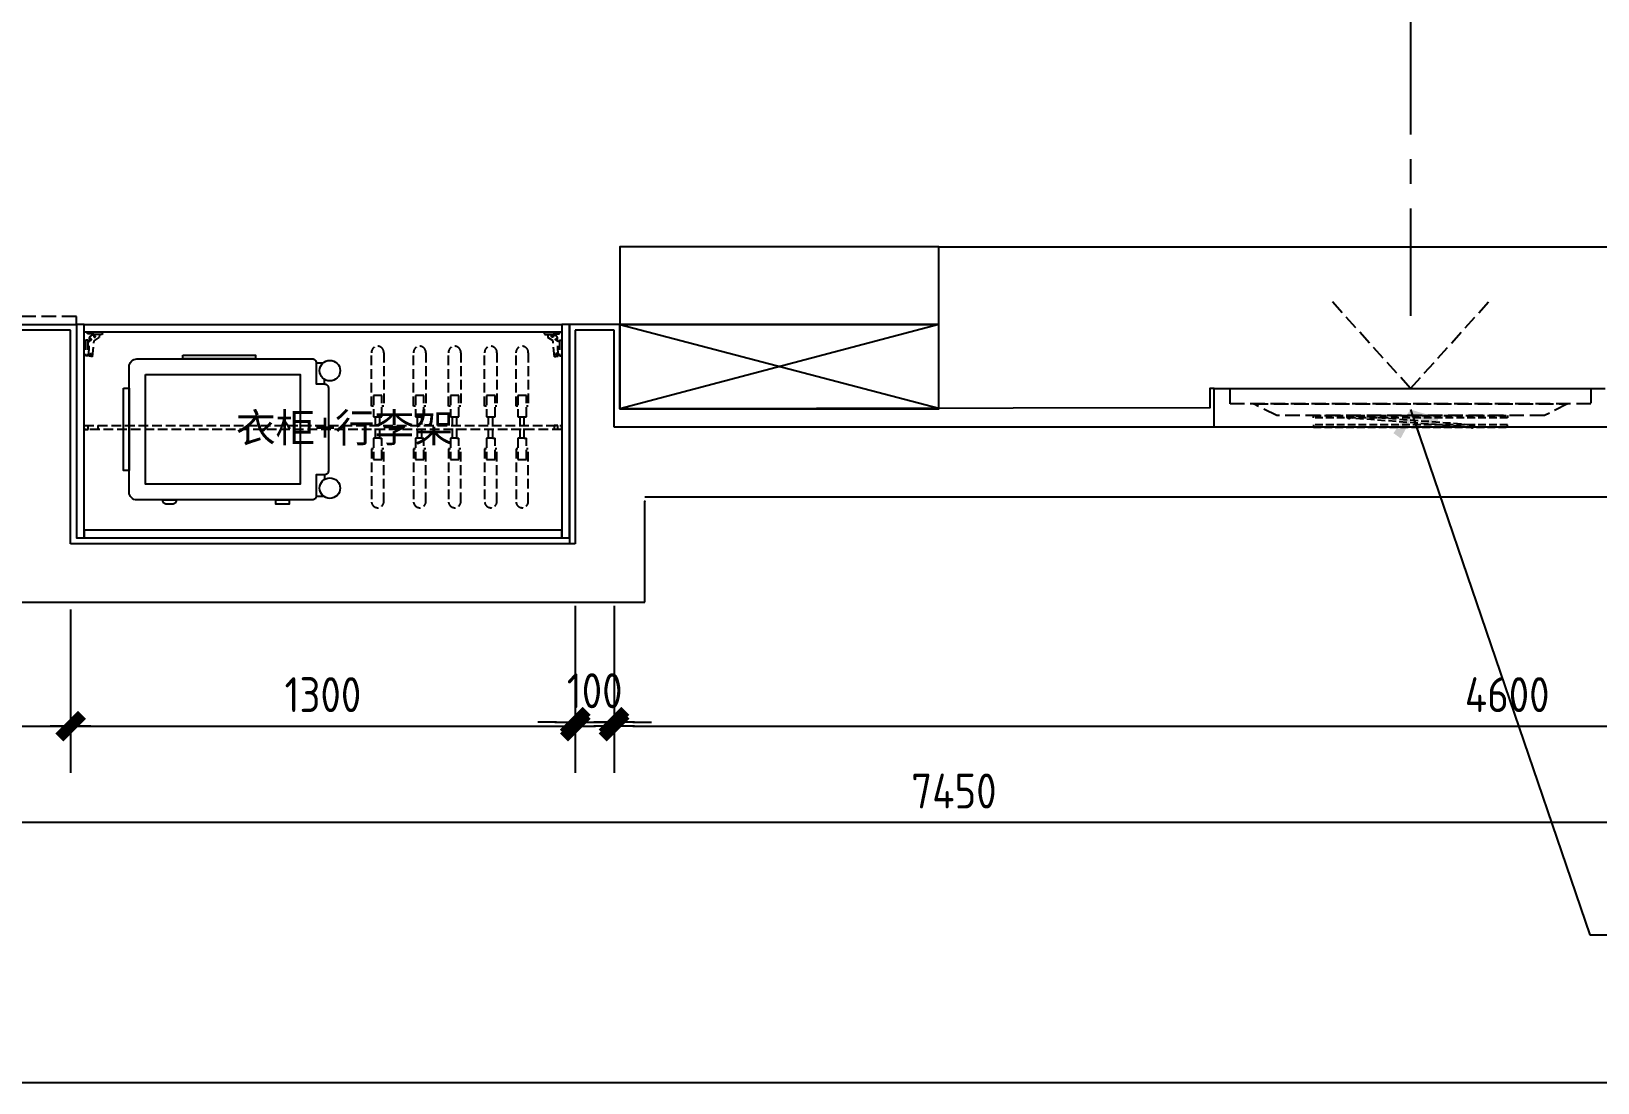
# Model space of a CAD drawing. Extents: x 220391 to 385981, y 332279 to 483868.
# Drawn here: x 236008 to 240042, y 452833 to 455540 of the extents above; entities that cross this region are included whole.
import ezdxf

# ---------------------------------------------------------------- set-up
doc = ezdxf.new("R2010")
doc.units = 0
doc.header["$MEASUREMENT"] = 0
for name, pattern in [('CENTER', [50.8, 31.75, -6.35, 6.35, -6.35]), ('DASH', [0.35, 0.25, -0.1]), ('DOM-虚线', [0.35, 0.25, -0.1])]:
    doc.linetypes.add(name, pattern=pattern)
for name, color, linetype in [('A-墙体', 4, 'Continuous'), ('EL-造型看线-特细(0.07)-DOM', 8, 'Continuous'), ('F-固定家具(0.25)-DOM', 2, 'Continuous'), ('F-活动家私(0.25)-DOM', 51, 'Continuous')]:
    doc.layers.add(name, color=color, linetype=linetype)
doc.styles.add('DOM-romans.shx', font='dim.shx')
doc.dimstyles.new('DOM_DIM_1 80', dxfattribs={"dimscale": 60, "dimtxt": 1.5, "dimasz": 0.8, "dimexe": 2, "dimexo": 1.5, "dimgap": 0.6, "dimtad": 1, "dimdec": 0, "dimrnd": 5, "dimzin": 12, "dimdsep": 46, "dimtxsty": 'DOM-romans.shx', "dimblk": 'DOM_Dimension_Tick', "dimcen": 0.125, "dimclrd": 44, "dimclre": 44, "dimclrt": 50, "dimadec": 0, "dimazin": 0, "dimtfac": 1, "dimtdec": 0, "dimtix": 1, "dimtmove": 2, "dimatfit": 3, "dimldrblk": 'DOM_Leader_Arrow', "dimfxl": 0, "dimtvp": 1, "dimtolj": 1, "dimtzin": 0, "dimarcsym": 0})

# ---------------------------------------------------------------- blocks, each defined once
blk = doc.blocks.new('ehrhhh')
at = {"color": 0}
blk.add_line((292356.6, 467829.6), (315961.1, 467829.6), dxfattribs=at)
blk = doc.blocks.new('dfsgdgfaag')
at = {"layer": 'EL-造型看线-特细(0.07)-DOM', "color": 250, "linetype": 'DOM-虚线', "ltscale": 80}
for p, q in [((-158.7, -6), (158.2, -30)), ((-158.2, 0), (158.7, -24))]:
    blk.add_line(p, q, dxfattribs=at)
for points in [[(-250, -6), (250, -6), (250, 0), (-250, 0)], [(250, -30), (-250, -30), (-250, -24), (250, -24)]]:
    blk.add_lwpolyline(points, close=True, dxfattribs=at)
for centre, radius in [((-158.4, -3), 5), ((-158.4, -3), 3), ((158.4, -27), 5), ((158.4, -27), 3)]:
    blk.add_circle(centre, radius, dxfattribs=at)
blk = doc.blocks.new('A$Cb127100c')
at = {"layer": 'F-固定家具(0.25)-DOM', "color": 8, "linetype": 'DOM-虚线', "ltscale": 150}
for q in [(-204.8, 226.9), (204.8, 226.9)]:
    blk.add_line((0, 0), q, dxfattribs=at)
for points in [[(-464.5, 0), (464.5, 0), (464.5, -40), (-464.5, -40)], [(-404.5, -40), (404.5, -40), (344.5, -70), (-344.5, -70)]]:
    blk.add_lwpolyline(points, close=True, dxfattribs=at)
at = {"layer": 'EL-造型看线-特细(0.07)-DOM', "color": 250, "rotation": 180}
blk.add_blockref('dfsgdgfaag', (0, -100), dxfattribs=at)
blk = doc.blocks.new('A$C662364BF')
at = {"linetype": 'DOM-虚线', "ltscale": 150}
blk.add_lwpolyline([(20, 400), (20, -400), (0, -400), (0, 400)], close=True, dxfattribs=at)
blk = doc.blocks.new('A$C3AC6153A')
at = {"color": 8, "linetype": 'DASH', "ltscale": 100}
for p, q in [((0, 21), (0, 61)), ((6, 61), (0, 61)), ((6, 21), (6, 61)), ((6, 58), (8.8, 58)), ((8.7, 60.2), (10.5, 16.1)), ((18.5, 63.5), (10.4, 62.3)), ((12.8, 55.8), (12.6, 59)), ((14.6, 59.6), (13.1, 59.6)), ((15.3, 55.9), (15.1, 59.2)), ((18.5, 63.5), (22.3, 22.6)), ((6, 21), (0, 21)), ((20.9, 4), (5.5, 4)), ((5.5, 4), (5.5, 0)), ((44.4, 0), (5.5, 0)), ((6, 24), (10.2, 24)), ((24.1, 6.9), (15.8, 8.8)), ((22.3, 22.6), (35.7, 14.1)), ((42.4, 6), (22.9, 6)), ((36, 6), (35.7, 14.1)), ((44.4, 4), (44.4, 0))]:
    blk.add_line(p, q, dxfattribs=at)
for centre, radius in [((13.9, 57.9), 1.25), ((13.6, 19), 2.25), ((13.6, 19), 1.25), ((23.9, 11.1), 2.25), ((23.9, 11.1), 1.25)]:
    blk.add_circle(centre, radius, dxfattribs=at)
for centre, radius, start, end in [((10.7, 60.3), 2, 98.047, 182.4386), ((13.1, 59.1), 0.5, 92.4386, 182.4386), ((14, 55.9), 1.25, 182.4386, 2.4386), ((14.6, 59.1), 0.5, 2.4386, 92.4386), ((18.2, 16.1), 7.7, 179.9034, 251.5732), ((22.9, 4), 2, 90, 180), ((22.6, 1), 6.1, 55.5028, 75.6567), ((42.4, 4), 2, 0, 90)]:
    blk.add_arc(centre, radius, start, end, dxfattribs=at)
blk = doc.blocks.new('DOM_Dimension_Tick')
at = {"color": 0, "linetype": 'ByBlock'}
for p, q in [((-1.091, 0), (0, 0)), ((0, 0), (1.091, 0))]:
    blk.add_line(p, q, dxfattribs=at)
at = {"color": 0, "linetype": 'Continuous', "const_width": 0.608}
blk.add_lwpolyline([(-0.61, -0.61), (0.61, 0.61)], dxfattribs=at)
blk = doc.blocks.new('*D744')
at = {"color": 44, "lineweight": -2, "transparency": 16777216}
for p, q in [((234659.9, 454051.2), (234659.9, 453631.2)), ((236109.5, 454051.2), (236109.5, 453631.2)), ((234707.9, 453751.2), (236061.5, 453751.2))]:
    blk.add_line(p, q, dxfattribs=at)
at = {"layer": 'Defpoints', "color": 0, "transparency": 16777216}
for p in [(234659.9, 454770.7), (236109.5, 454770.7), (236109.5, 453751.2)]:
    blk.add_point(p, dxfattribs=at)
at = {"color": 44, "lineweight": -2, "transparency": 16777216, "xscale": 48, "yscale": 48, "zscale": 48, "rotation": 180}
blk.add_blockref('DOM_Dimension_Tick', (234659.9, 453751.2), dxfattribs=at)
at = {"color": 44, "lineweight": -2, "transparency": 16777216, "xscale": 48, "yscale": 48, "zscale": 48}
blk.add_blockref('DOM_Dimension_Tick', (236109.5, 453751.2), dxfattribs=at)
at = {"color": 50, "transparency": 16777216, "insert": (235384.7, 453832.2), "char_height": 90, "attachment_point": 5, "style": 'DOM-romans.shx'}
blk.add_mtext('\\A1;1450', dxfattribs=at)
blk = doc.blocks.new('DOM_Leader_Arrow')
at = {"color": 0, "linetype": 'ByBlock'}
blk.add_line((0, 0), (-1.5, 0), dxfattribs=at)
for points in [[(-1.288, 1.003), (-0.895, 1.278), (-0.36, 0), (0, 0)], [(-1.288, -1.003), (-0.895, -1.278), (-0.36, 0), (0, 0)]]:
    blk.add_solid(points, dxfattribs=at)
blk = doc.blocks.new('*D745')
at = {"color": 44, "lineweight": -2, "transparency": 16777216}
for p, q in [((236109.5, 454051.2), (236109.5, 453631.2)), ((237409.1, 454051.2), (237409.1, 453631.2)), ((236157.5, 453751.2), (237361.1, 453751.2))]:
    blk.add_line(p, q, dxfattribs=at)
at = {"layer": 'Defpoints', "color": 0, "transparency": 16777216}
for p in [(236109.5, 454770.7), (237409.1, 454610.7), (237409.1, 453751.2)]:
    blk.add_point(p, dxfattribs=at)
at = {"color": 44, "lineweight": -2, "transparency": 16777216, "xscale": 48, "yscale": 48, "zscale": 48, "rotation": 180}
blk.add_blockref('DOM_Dimension_Tick', (236109.5, 453751.2), dxfattribs=at)
at = {"color": 44, "lineweight": -2, "transparency": 16777216, "xscale": 48, "yscale": 48, "zscale": 48}
blk.add_blockref('DOM_Dimension_Tick', (237409.1, 453751.2), dxfattribs=at)
at = {"color": 50, "transparency": 16777216, "insert": (236759.3, 453832.2), "char_height": 90, "attachment_point": 5, "style": 'DOM-romans.shx'}
blk.add_mtext('\\A1;1300', dxfattribs=at)
blk = doc.blocks.new('*D746')
at = {"color": 44, "lineweight": -2, "transparency": 16777216}
for p, q in [((237409.1, 454061.2), (237409.1, 453641.2)), ((237509.1, 454061.2), (237509.1, 453641.2)), ((237361.1, 453761.2), (237313.1, 453761.2)), ((237409.1, 453761.2), (237509.1, 453761.2)), ((237557.1, 453761.2), (237605.1, 453761.2))]:
    blk.add_line(p, q, dxfattribs=at)
at = {"layer": 'Defpoints', "color": 0, "transparency": 16777216}
for p in [(237409.1, 454610.7), (237509.1, 454520.7), (237509.1, 453761.2)]:
    blk.add_point(p, dxfattribs=at)
at = {"color": 44, "lineweight": -2, "transparency": 16777216, "xscale": 48, "yscale": 48, "zscale": 48}
blk.add_blockref('DOM_Dimension_Tick', (237409.1, 453761.2), dxfattribs=at)
at = {"color": 44, "lineweight": -2, "transparency": 16777216, "xscale": 48, "yscale": 48, "zscale": 48, "rotation": 180}
blk.add_blockref('DOM_Dimension_Tick', (237509.1, 453761.2), dxfattribs=at)
at = {"color": 50, "transparency": 16777216, "insert": (237459.1, 453842.2), "char_height": 90, "attachment_point": 5, "style": 'DOM-romans.shx'}
blk.add_mtext('\\A1;100', dxfattribs=at)
blk = doc.blocks.new('*D747')
at = {"color": 44, "lineweight": -2, "transparency": 16777216}
for p, q in [((237509.1, 454051.2), (237509.1, 453631.2)), ((242108.9, 454051.2), (242108.9, 453631.2)), ((237557.1, 453751.2), (242060.9, 453751.2))]:
    blk.add_line(p, q, dxfattribs=at)
at = {"layer": 'Defpoints', "color": 0, "transparency": 16777216}
for p in [(237509.1, 454520.7), (242108.9, 454521.7), (242108.9, 453751.2)]:
    blk.add_point(p, dxfattribs=at)
at = {"color": 44, "lineweight": -2, "transparency": 16777216, "xscale": 48, "yscale": 48, "zscale": 48, "rotation": 180}
blk.add_blockref('DOM_Dimension_Tick', (237509.1, 453751.2), dxfattribs=at)
at = {"color": 44, "lineweight": -2, "transparency": 16777216, "xscale": 48, "yscale": 48, "zscale": 48}
blk.add_blockref('DOM_Dimension_Tick', (242108.9, 453751.2), dxfattribs=at)
at = {"color": 50, "transparency": 16777216, "insert": (239809, 453832.2), "char_height": 90, "attachment_point": 5, "style": 'DOM-romans.shx'}
blk.add_mtext('\\A1;4600', dxfattribs=at)
blk = doc.blocks.new('*D748')
at = {"color": 44, "lineweight": -2, "transparency": 16777216}
for p, q in [((234659.9, 453803), (234659.9, 453383)), ((242108.9, 453803), (242108.9, 453383)), ((242060.9, 453503), (234707.9, 453503))]:
    blk.add_line(p, q, dxfattribs=at)
at = {"layer": 'Defpoints', "color": 0, "transparency": 16777216}
for p in [(234659.9, 454051.2), (242108.9, 454051.2), (234659.9, 453503)]:
    blk.add_point(p, dxfattribs=at)
at = {"color": 44, "lineweight": -2, "transparency": 16777216, "xscale": 48, "yscale": 48, "zscale": 48, "rotation": 180}
blk.add_blockref('DOM_Dimension_Tick', (234659.9, 453503), dxfattribs=at)
at = {"color": 44, "lineweight": -2, "transparency": 16777216, "xscale": 48, "yscale": 48, "zscale": 48}
blk.add_blockref('DOM_Dimension_Tick', (242108.9, 453503), dxfattribs=at)
at = {"color": 50, "transparency": 16777216, "insert": (238384.4, 453584), "char_height": 90, "attachment_point": 5, "style": 'DOM-romans.shx'}
blk.add_mtext('\\A1;7450', dxfattribs=at)
blk = doc.blocks.new('A$Ca7f8b2b1')
at = {"color": 8}
for p, q in [((-31.4, 171.6), (-12.9, 171.6)), ((-10, 117), (-10, 128.9)), ((-10, -117), (-10, -128.9)), ((-31.4, -171.6), (-12.9, -171.6))]:
    blk.add_line(p, q, dxfattribs=at)
for points in [[(0, 107), (0, -107, -0.414214), (-10, -117), (-31.4, -117), (-31.4, -171.6, -0.414214), (-41.4, -181.6), (-493.1, -181.6, -0.414214), (-513.1, -161.6), (-513.1, 161.6, -0.414214), (-493.1, 181.6), (-41.4, 181.6, -0.414214), (-31.4, 171.6), (-31.4, 117), (-10, 117, -0.414214)], [(-426.3, -181.6), (-391.6, -181.6), (-391.6, -182.6, -0.414214), (-401.6, -192.6), (-416.3, -192.6, -0.414214), (-426.3, -182.6)]]:
    blk.add_lwpolyline(points, format="xyb", close=True, dxfattribs=at)
for points in [[(-374.4, 191.4), (-187.8, 191.4), (-187.8, 181.6), (-374.4, 181.6)], [(-471.2, 141), (-72.5, 141), (-72.5, -141.1), (-471.2, -141.1)], [(-527.9, 106.1), (-513.1, 106.1), (-513.1, -106.1), (-527.9, -106.1)], [(-135.5, -181.6), (-100.8, -181.6), (-100.8, -192.6), (-135.5, -192.6)]]:
    blk.add_lwpolyline(points, close=True, dxfattribs=at)
for centre in [(4, 151.3), (4, -151.3)]:
    blk.add_circle(centre, 26.4, dxfattribs=at)

msp = doc.modelspace()

# ---------------------------------------------------------------- linework, layer by layer
at = {"color": 8, "linetype": 'CENTER', "ltscale": 10}
msp.add_line((239560.3, 458640.4), (239560.3, 454807.5), dxfattribs=at)
at = {"color": 1}
for p, q in [((234709.9, 454785.7), (236124.5, 454785.7)), ((236124.5, 454785.7), (236124.5, 454235.7)), ((237524.1, 454785.7), (237394.1, 454785.7)), ((237394.1, 454785.7), (237394.1, 454220.7)), ((236124.5, 454235.7), (237394.1, 454235.7))]:
    msp.add_line(p, q, dxfattribs=at)
at = {"color": 8}
for p, q in [((238345, 454785.7), (237524.1, 454568.2)), ((237524.1, 454785.7), (238345, 454569.8)), ((239054.3, 454620.7), (240061.2, 454620.7))]:
    msp.add_line(p, q, dxfattribs=at)
at = {"color": 3}
msp.add_lwpolyline([(239054.3, 454520.7), (239054.3, 454620.7), (239043, 454620.7), (239043, 454570.7), (237524.1, 454568.2), (237524.1, 454785.7)], dxfattribs=at)
at = {"color": 1}
msp.add_lwpolyline([(238345, 454785.7), (237524.1, 454785.7), (237524.1, 454568.2), (238345, 454568.2)], close=True, dxfattribs=at)
at = {"layer": 'A-墙体'}
for p, q in [((236109.5, 454770.7), (234659.9, 454770.7)), ((236109.5, 454220.7), (236109.5, 454770.7)), ((237509.1, 454770.7), (237409.1, 454770.7)), ((237409.1, 454770.7), (237409.1, 454220.7)), ((237509.1, 454520.7), (237509.1, 454770.7)), ((242109.9, 454520.7), (237509.1, 454520.7)), ((242289.9, 454340.7), (237588.1, 454340.7)), ((237588.1, 454070.7), (237588.1, 454330.7)), ((237409.1, 454220.7), (236109.5, 454220.7)), ((235959.5, 454070.7), (237588.1, 454070.7))]:
    msp.add_line(p, q, dxfattribs=at)
at = {"layer": 'A-墙体', "color": 8}
msp.add_lwpolyline([(237524.1, 454568.2), (238345, 454568.2), (238345, 454985.7), (237524.1, 454985.7)], close=True, dxfattribs=at)
at = {"layer": 'A-墙体'}
msp.add_arc((237589.1, 454329.7), 1, 90, 180, dxfattribs=at)
at = {"layer": 'F-固定家具(0.25)-DOM', "color": 250, "linetype": 'DOM-虚线', "ltscale": 100}
for p, q in [((236884.4, 454575.2, 0.9), (236884.4, 454712.7, 0.9)), ((236884.4, 454575.2), (236884.4, 454712.7)), ((236884.4, 454575.2), (236884.4, 454712.7)), ((236884.4, 454575.2, 0.9), (236884.4, 454712.7, 0.9)), ((236916.1, 454712.7, 0.9), (236916.1, 454575.2, 0.9)), ((236916.1, 454712.7), (236916.1, 454575.2)), ((236916.1, 454712.7), (236916.1, 454575.2)), ((236916.1, 454712.7, 0.9), (236916.1, 454575.2, 0.9)), ((236992.6, 454575.2, 0.9), (236992.6, 454712.7, 0.9)), ((236992.6, 454575.2), (236992.6, 454712.7)), ((236992.6, 454575.2), (236992.6, 454712.7)), ((236992.6, 454575.2, 0.9), (236992.6, 454712.7, 0.9)), ((237024.3, 454712.7, 0.9), (237024.3, 454575.2, 0.9)), ((237024.3, 454712.7), (237024.3, 454575.2)), ((237024.3, 454712.7), (237024.3, 454575.2)), ((237024.3, 454712.7, 0.9), (237024.3, 454575.2, 0.9)), ((237082.7, 454575.2, 0.9), (237082.7, 454712.7, 0.9)), ((237082.7, 454575.2), (237082.7, 454712.7)), ((237082.7, 454575.2), (237082.7, 454712.7)), ((237082.7, 454575.2, 0.9), (237082.7, 454712.7, 0.9)), ((237114.4, 454712.7, 0.9), (237114.4, 454575.2, 0.9)), ((237114.4, 454712.7), (237114.4, 454575.2)), ((237114.4, 454712.7), (237114.4, 454575.2)), ((237114.4, 454712.7, 0.9), (237114.4, 454575.2, 0.9)), ((237175.7, 454575.2, 0.9), (237175.7, 454712.7, 0.9)), ((237175.7, 454575.2), (237175.7, 454712.7)), ((237175.7, 454575.2), (237175.7, 454712.7)), ((237175.7, 454575.2, 0.9), (237175.7, 454712.7, 0.9)), ((237207.3, 454712.7, 0.9), (237207.3, 454575.2, 0.9)), ((237207.3, 454712.7), (237207.3, 454575.2)), ((237207.3, 454712.7), (237207.3, 454575.2)), ((237207.3, 454712.7, 0.9), (237207.3, 454575.2, 0.9)), ((237256.5, 454575.2, 0.9), (237256.5, 454712.7, 0.9)), ((237256.5, 454575.2), (237256.5, 454712.7)), ((237256.5, 454575.2), (237256.5, 454712.7)), ((237256.5, 454575.2, 0.9), (237256.5, 454712.7, 0.9)), ((237288.1, 454712.7, 0.9), (237288.1, 454575.2, 0.9)), ((237288.1, 454712.7), (237288.1, 454575.2)), ((237288.1, 454712.7), (237288.1, 454575.2)), ((237288.1, 454712.7, 0.9), (237288.1, 454575.2, 0.9)), ((236889.2, 454575.2, 0.9), (236884.4, 454575.2, 0.9)), ((236889.2, 454575.2), (236884.4, 454575.2)), ((236889.2, 454575.2), (236884.4, 454575.2)), ((236889.2, 454575.2, 0.9), (236884.4, 454575.2, 0.9)), ((236889.2, 454602.7, 0.9), (236889.2, 454547.7, 0.9)), ((236911.2, 454602.7, 0.9), (236889.2, 454602.7, 0.9)), ((236889.2, 454602.7), (236889.2, 454547.7)), ((236911.2, 454602.7), (236889.2, 454602.7)), ((236889.2, 454602.7), (236889.2, 454547.7)), ((236911.2, 454602.7), (236889.2, 454602.7)), ((236889.2, 454602.7, 0.9), (236889.2, 454547.7, 0.9)), ((236911.2, 454602.7, 0.9), (236889.2, 454602.7, 0.9)), ((236911.2, 454547.7, 0.9), (236911.2, 454602.7, 0.9)), ((236911.2, 454547.7), (236911.2, 454602.7)), ((236911.2, 454547.7), (236911.2, 454602.7)), ((236911.2, 454547.7, 0.9), (236911.2, 454602.7, 0.9)), ((236916.1, 454575.2, 0.9), (236911.2, 454575.2, 0.9)), ((236916.1, 454575.2), (236911.2, 454575.2)), ((236916.1, 454575.2), (236911.2, 454575.2)), ((236916.1, 454575.2, 0.9), (236911.2, 454575.2, 0.9)), ((236997.5, 454575.2, 0.9), (236992.6, 454575.2, 0.9)), ((236997.5, 454575.2), (236992.6, 454575.2)), ((236997.5, 454575.2), (236992.6, 454575.2)), ((236997.5, 454575.2, 0.9), (236992.6, 454575.2, 0.9)), ((236997.5, 454602.7, 0.9), (236997.5, 454547.7, 0.9)), ((237019.5, 454602.7, 0.9), (236997.5, 454602.7, 0.9)), ((236997.5, 454602.7), (236997.5, 454547.7)), ((237019.5, 454602.7), (236997.5, 454602.7)), ((236997.5, 454602.7), (236997.5, 454547.7)), ((237019.5, 454602.7), (236997.5, 454602.7)), ((236997.5, 454602.7, 0.9), (236997.5, 454547.7, 0.9)), ((237019.5, 454602.7, 0.9), (236997.5, 454602.7, 0.9)), ((237019.5, 454547.7, 0.9), (237019.5, 454602.7, 0.9)), ((237019.5, 454547.7), (237019.5, 454602.7)), ((237019.5, 454547.7), (237019.5, 454602.7)), ((237019.5, 454547.7, 0.9), (237019.5, 454602.7, 0.9)), ((237024.3, 454575.2, 0.9), (237019.5, 454575.2, 0.9)), ((237024.3, 454575.2), (237019.5, 454575.2)), ((237024.3, 454575.2), (237019.5, 454575.2)), ((237024.3, 454575.2, 0.9), (237019.5, 454575.2, 0.9)), ((237087.5, 454575.2, 0.9), (237082.7, 454575.2, 0.9)), ((237087.5, 454575.2), (237082.7, 454575.2)), ((237087.5, 454575.2), (237082.7, 454575.2)), ((237087.5, 454575.2, 0.9), (237082.7, 454575.2, 0.9)), ((237087.5, 454602.7, 0.9), (237087.5, 454547.7, 0.9)), ((237109.5, 454602.7, 0.9), (237087.5, 454602.7, 0.9)), ((237087.5, 454602.7), (237087.5, 454547.7)), ((237109.5, 454602.7), (237087.5, 454602.7)), ((237087.5, 454602.7), (237087.5, 454547.7)), ((237109.5, 454602.7), (237087.5, 454602.7)), ((237087.5, 454602.7, 0.9), (237087.5, 454547.7, 0.9)), ((237109.5, 454602.7, 0.9), (237087.5, 454602.7, 0.9)), ((237109.5, 454547.7, 0.9), (237109.5, 454602.7, 0.9)), ((237109.5, 454547.7), (237109.5, 454602.7)), ((237109.5, 454547.7), (237109.5, 454602.7)), ((237109.5, 454547.7, 0.9), (237109.5, 454602.7, 0.9)), ((237114.4, 454575.2, 0.9), (237109.5, 454575.2, 0.9)), ((237114.4, 454575.2), (237109.5, 454575.2)), ((237114.4, 454575.2), (237109.5, 454575.2)), ((237114.4, 454575.2, 0.9), (237109.5, 454575.2, 0.9)), ((237180.5, 454575.2, 0.9), (237175.7, 454575.2, 0.9)), ((237180.5, 454575.2), (237175.7, 454575.2)), ((237180.5, 454575.2), (237175.7, 454575.2)), ((237180.5, 454575.2, 0.9), (237175.7, 454575.2, 0.9)), ((237180.5, 454602.7, 0.9), (237180.5, 454547.7, 0.9)), ((237202.5, 454602.7, 0.9), (237180.5, 454602.7, 0.9)), ((237180.5, 454602.7), (237180.5, 454547.7)), ((237202.5, 454602.7), (237180.5, 454602.7)), ((237180.5, 454602.7), (237180.5, 454547.7)), ((237202.5, 454602.7), (237180.5, 454602.7)), ((237180.5, 454602.7, 0.9), (237180.5, 454547.7, 0.9)), ((237202.5, 454602.7, 0.9), (237180.5, 454602.7, 0.9)), ((237202.5, 454547.7, 0.9), (237202.5, 454602.7, 0.9)), ((237202.5, 454547.7), (237202.5, 454602.7)), ((237202.5, 454547.7), (237202.5, 454602.7)), ((237202.5, 454547.7, 0.9), (237202.5, 454602.7, 0.9)), ((237207.3, 454575.2, 0.9), (237202.5, 454575.2, 0.9)), ((237207.3, 454575.2), (237202.5, 454575.2)), ((237207.3, 454575.2), (237202.5, 454575.2)), ((237207.3, 454575.2, 0.9), (237202.5, 454575.2, 0.9)), ((237261.3, 454575.2, 0.9), (237256.5, 454575.2, 0.9)), ((237261.3, 454575.2), (237256.5, 454575.2)), ((237261.3, 454575.2), (237256.5, 454575.2)), ((237261.3, 454575.2, 0.9), (237256.5, 454575.2, 0.9)), ((237261.3, 454602.7, 0.9), (237261.3, 454547.7, 0.9)), ((237283.3, 454602.7, 0.9), (237261.3, 454602.7, 0.9)), ((237261.3, 454602.7), (237261.3, 454547.7)), ((237283.3, 454602.7), (237261.3, 454602.7)), ((237261.3, 454602.7), (237261.3, 454547.7)), ((237283.3, 454602.7), (237261.3, 454602.7)), ((237261.3, 454602.7, 0.9), (237261.3, 454547.7, 0.9)), ((237283.3, 454602.7, 0.9), (237261.3, 454602.7, 0.9)), ((237283.3, 454547.7, 0.9), (237283.3, 454602.7, 0.9)), ((237283.3, 454547.7), (237283.3, 454602.7)), ((237283.3, 454547.7), (237283.3, 454602.7)), ((237283.3, 454547.7, 0.9), (237283.3, 454602.7, 0.9)), ((237288.1, 454575.2, 0.9), (237283.3, 454575.2, 0.9)), ((237288.1, 454575.2), (237283.3, 454575.2)), ((237288.1, 454575.2), (237283.3, 454575.2)), ((237288.1, 454575.2, 0.9), (237283.3, 454575.2, 0.9)), ((236889.2, 454547.7, 0.9), (236894.7, 454547.7, 0.9)), ((236889.2, 454547.7), (236894.7, 454547.7)), ((236889.2, 454547.7), (236894.7, 454547.7)), ((236889.2, 454547.7, 0.9), (236894.7, 454547.7, 0.9)), ((236894.7, 454547.7, 0.9), (236905.7, 454547.7, 0.9)), ((236894.7, 454547.7), (236905.7, 454547.7)), ((236894.7, 454492.7), (236894.7, 454547.7)), ((236894.7, 454492.7, 0.9), (236894.7, 454547.7, 0.9)), ((236894.7, 454547.7), (236905.7, 454547.7)), ((236894.7, 454492.7), (236894.7, 454547.7)), ((236894.7, 454547.7, 0.9), (236905.7, 454547.7, 0.9)), ((236894.7, 454492.7, 0.9), (236894.7, 454547.7, 0.9)), ((236905.7, 454547.7, 0.9), (236911.2, 454547.7, 0.9)), ((236905.7, 454547.7), (236911.2, 454547.7)), ((236905.7, 454492.7), (236905.7, 454547.7)), ((236905.7, 454492.7, 0.9), (236905.7, 454547.7, 0.9)), ((236905.7, 454547.7), (236911.2, 454547.7)), ((236905.7, 454492.7), (236905.7, 454547.7)), ((236905.7, 454547.7, 0.9), (236911.2, 454547.7, 0.9)), ((236905.7, 454492.7, 0.9), (236905.7, 454547.7, 0.9)), ((236997.5, 454547.7, 0.9), (237003, 454547.7, 0.9)), ((236997.5, 454547.7), (237003, 454547.7)), ((236997.5, 454547.7), (237003, 454547.7)), ((236997.5, 454547.7, 0.9), (237003, 454547.7, 0.9)), ((237003, 454547.7, 0.9), (237014, 454547.7, 0.9)), ((237003, 454547.7), (237014, 454547.7)), ((237003, 454492.7), (237003, 454547.7)), ((237003, 454492.7, 0.9), (237003, 454547.7, 0.9)), ((237003, 454547.7), (237014, 454547.7)), ((237003, 454492.7), (237003, 454547.7)), ((237003, 454547.7, 0.9), (237014, 454547.7, 0.9)), ((237003, 454492.7, 0.9), (237003, 454547.7, 0.9)), ((237014, 454547.7, 0.9), (237019.5, 454547.7, 0.9)), ((237014, 454547.7), (237019.5, 454547.7)), ((237014, 454492.7), (237014, 454547.7)), ((237014, 454492.7, 0.9), (237014, 454547.7, 0.9)), ((237014, 454547.7), (237019.5, 454547.7)), ((237014, 454492.7), (237014, 454547.7)), ((237014, 454547.7, 0.9), (237019.5, 454547.7, 0.9)), ((237014, 454492.7, 0.9), (237014, 454547.7, 0.9)), ((237087.5, 454547.7, 0.9), (237093, 454547.7, 0.9)), ((237087.5, 454547.7), (237093, 454547.7)), ((237087.5, 454547.7), (237093, 454547.7)), ((237087.5, 454547.7, 0.9), (237093, 454547.7, 0.9)), ((237093, 454547.7, 0.9), (237104, 454547.7, 0.9)), ((237093, 454547.7), (237104, 454547.7)), ((237093, 454492.7), (237093, 454547.7)), ((237093, 454492.7, 0.9), (237093, 454547.7, 0.9)), ((237093, 454547.7), (237104, 454547.7)), ((237093, 454492.7), (237093, 454547.7)), ((237093, 454547.7, 0.9), (237104, 454547.7, 0.9)), ((237093, 454492.7, 0.9), (237093, 454547.7, 0.9)), ((237104, 454547.7, 0.9), (237109.5, 454547.7, 0.9)), ((237104, 454547.7), (237109.5, 454547.7)), ((237104, 454492.7), (237104, 454547.7)), ((237104, 454492.7, 0.9), (237104, 454547.7, 0.9)), ((237104, 454547.7), (237109.5, 454547.7)), ((237104, 454492.7), (237104, 454547.7)), ((237104, 454547.7, 0.9), (237109.5, 454547.7, 0.9)), ((237104, 454492.7, 0.9), (237104, 454547.7, 0.9)), ((237180.5, 454547.7, 0.9), (237186, 454547.7, 0.9)), ((237180.5, 454547.7), (237186, 454547.7)), ((237180.5, 454547.7), (237186, 454547.7)), ((237180.5, 454547.7, 0.9), (237186, 454547.7, 0.9)), ((237186, 454547.7, 0.9), (237197, 454547.7, 0.9)), ((237186, 454547.7), (237197, 454547.7)), ((237186, 454492.7), (237186, 454547.7)), ((237186, 454492.7, 0.9), (237186, 454547.7, 0.9)), ((237186, 454547.7), (237197, 454547.7)), ((237186, 454492.7), (237186, 454547.7)), ((237186, 454547.7, 0.9), (237197, 454547.7, 0.9)), ((237186, 454492.7, 0.9), (237186, 454547.7, 0.9)), ((237197, 454547.7, 0.9), (237202.5, 454547.7, 0.9)), ((237197, 454547.7), (237202.5, 454547.7)), ((237197, 454492.7), (237197, 454547.7)), ((237197, 454492.7, 0.9), (237197, 454547.7, 0.9)), ((237197, 454547.7), (237202.5, 454547.7)), ((237197, 454492.7), (237197, 454547.7)), ((237197, 454547.7, 0.9), (237202.5, 454547.7, 0.9)), ((237197, 454492.7, 0.9), (237197, 454547.7, 0.9)), ((237261.3, 454547.7, 0.9), (237266.8, 454547.7, 0.9)), ((237261.3, 454547.7), (237266.8, 454547.7)), ((237261.3, 454547.7), (237266.8, 454547.7)), ((237261.3, 454547.7, 0.9), (237266.8, 454547.7, 0.9)), ((237266.8, 454547.7, 0.9), (237277.8, 454547.7, 0.9)), ((237266.8, 454547.7), (237277.8, 454547.7)), ((237266.8, 454492.7), (237266.8, 454547.7)), ((237266.8, 454492.7, 0.9), (237266.8, 454547.7, 0.9)), ((237266.8, 454547.7), (237277.8, 454547.7)), ((237266.8, 454492.7), (237266.8, 454547.7)), ((237266.8, 454547.7, 0.9), (237277.8, 454547.7, 0.9)), ((237266.8, 454492.7, 0.9), (237266.8, 454547.7, 0.9)), ((237277.8, 454547.7, 0.9), (237283.3, 454547.7, 0.9)), ((237277.8, 454547.7), (237283.3, 454547.7)), ((237277.8, 454492.7), (237277.8, 454547.7)), ((237277.8, 454492.7, 0.9), (237277.8, 454547.7, 0.9)), ((237277.8, 454547.7), (237283.3, 454547.7)), ((237277.8, 454492.7), (237277.8, 454547.7)), ((237277.8, 454547.7, 0.9), (237283.3, 454547.7, 0.9)), ((237277.8, 454492.7, 0.9), (237277.8, 454547.7, 0.9)), ((236144.5, 454515.2), (236144.5, 454525.2)), ((236144.5, 454525.2), (237374.4, 454525.2)), ((237374.4, 454515.2), (236144.5, 454515.2)), ((236144.5, 454515.2), (236154.5, 454515.2)), ((236154.5, 454515.2), (236154.5, 454525.2)), ((236154.5, 454525.2), (236164.5, 454525.2)), ((236179.4, 454525.2), (236179.4, 454515.2)), ((236889.2, 454492.7, 0.9), (236889.2, 454437.7, 0.9)), ((236889.2, 454492.7), (236889.2, 454437.7)), ((236894.7, 454492.7), (236889.2, 454492.7)), ((236894.7, 454492.7, 0.9), (236889.2, 454492.7, 0.9)), ((236894.7, 454492.7), (236889.2, 454492.7)), ((236894.7, 454492.7, 0.9), (236889.2, 454492.7, 0.9)), ((236905.7, 454492.7), (236894.7, 454492.7)), ((236905.7, 454492.7, 0.9), (236894.7, 454492.7, 0.9)), ((236905.7, 454492.7), (236894.7, 454492.7)), ((236905.7, 454492.7, 0.9), (236894.7, 454492.7, 0.9)), ((236905.7, 454492.7), (236911.2, 454492.7)), ((236905.7, 454492.7, 0.9), (236911.2, 454492.7, 0.9)), ((236905.7, 454492.7), (236911.2, 454492.7)), ((236905.7, 454492.7, 0.9), (236911.2, 454492.7, 0.9)), ((236911.2, 454437.7, 0.9), (236911.2, 454492.7, 0.9)), ((236911.2, 454437.7), (236911.2, 454492.7)), ((236997.5, 454492.7, 0.9), (236997.5, 454437.7, 0.9)), ((236997.5, 454492.7), (236997.5, 454437.7)), ((237003, 454492.7), (236997.5, 454492.7)), ((237003, 454492.7, 0.9), (236997.5, 454492.7, 0.9)), ((237003, 454492.7), (236997.5, 454492.7)), ((237003, 454492.7, 0.9), (236997.5, 454492.7, 0.9)), ((237014, 454492.7), (237003, 454492.7)), ((237014, 454492.7, 0.9), (237003, 454492.7, 0.9)), ((237014, 454492.7), (237003, 454492.7)), ((237014, 454492.7, 0.9), (237003, 454492.7, 0.9)), ((237014, 454492.7), (237019.5, 454492.7)), ((237014, 454492.7, 0.9), (237019.5, 454492.7, 0.9)), ((237014, 454492.7), (237019.5, 454492.7)), ((237014, 454492.7, 0.9), (237019.5, 454492.7, 0.9)), ((237019.5, 454437.7, 0.9), (237019.5, 454492.7, 0.9)), ((237019.5, 454437.7), (237019.5, 454492.7)), ((237087.5, 454492.7, 0.9), (237087.5, 454437.7, 0.9)), ((237087.5, 454492.7), (237087.5, 454437.7)), ((237093, 454492.7), (237087.5, 454492.7)), ((237093, 454492.7, 0.9), (237087.5, 454492.7, 0.9)), ((237093, 454492.7), (237087.5, 454492.7)), ((237093, 454492.7, 0.9), (237087.5, 454492.7, 0.9)), ((237104, 454492.7), (237093, 454492.7)), ((237104, 454492.7, 0.9), (237093, 454492.7, 0.9)), ((237104, 454492.7), (237093, 454492.7)), ((237104, 454492.7, 0.9), (237093, 454492.7, 0.9)), ((237104, 454492.7), (237109.5, 454492.7)), ((237104, 454492.7, 0.9), (237109.5, 454492.7, 0.9)), ((237104, 454492.7), (237109.5, 454492.7)), ((237104, 454492.7, 0.9), (237109.5, 454492.7, 0.9)), ((237109.5, 454437.7, 0.9), (237109.5, 454492.7, 0.9)), ((237109.5, 454437.7), (237109.5, 454492.7)), ((237180.5, 454492.7, 0.9), (237180.5, 454437.7, 0.9)), ((237180.5, 454492.7), (237180.5, 454437.7)), ((237186, 454492.7), (237180.5, 454492.7)), ((237186, 454492.7, 0.9), (237180.5, 454492.7, 0.9)), ((237186, 454492.7), (237180.5, 454492.7)), ((237186, 454492.7, 0.9), (237180.5, 454492.7, 0.9)), ((237197, 454492.7), (237186, 454492.7)), ((237197, 454492.7, 0.9), (237186, 454492.7, 0.9)), ((237197, 454492.7), (237186, 454492.7)), ((237197, 454492.7, 0.9), (237186, 454492.7, 0.9)), ((237197, 454492.7), (237202.5, 454492.7)), ((237197, 454492.7, 0.9), (237202.5, 454492.7, 0.9)), ((237197, 454492.7), (237202.5, 454492.7)), ((237197, 454492.7, 0.9), (237202.5, 454492.7, 0.9)), ((237202.5, 454437.7, 0.9), (237202.5, 454492.7, 0.9)), ((237202.5, 454437.7), (237202.5, 454492.7)), ((237261.3, 454492.7, 0.9), (237261.3, 454437.7, 0.9)), ((237261.3, 454492.7), (237261.3, 454437.7)), ((237266.8, 454492.7), (237261.3, 454492.7)), ((237266.8, 454492.7, 0.9), (237261.3, 454492.7, 0.9)), ((237266.8, 454492.7), (237261.3, 454492.7)), ((237266.8, 454492.7, 0.9), (237261.3, 454492.7, 0.9)), ((237277.8, 454492.7), (237266.8, 454492.7)), ((237277.8, 454492.7, 0.9), (237266.8, 454492.7, 0.9)), ((237277.8, 454492.7), (237266.8, 454492.7)), ((237277.8, 454492.7, 0.9), (237266.8, 454492.7, 0.9)), ((237277.8, 454492.7), (237283.3, 454492.7)), ((237277.8, 454492.7, 0.9), (237283.3, 454492.7, 0.9)), ((237277.8, 454492.7), (237283.3, 454492.7)), ((237277.8, 454492.7, 0.9), (237283.3, 454492.7, 0.9)), ((237283.3, 454437.7, 0.9), (237283.3, 454492.7, 0.9)), ((237283.3, 454437.7), (237283.3, 454492.7)), ((237364.4, 454525.2), (237354.4, 454525.2)), ((237354.4, 454525.2), (237354.4, 454515.2)), ((237364.4, 454515.2), (237364.4, 454525.2)), ((237374.4, 454515.2), (237364.4, 454515.2)), ((237374.4, 454515.2), (237374.4, 454525.2)), ((236884.4, 454465.2, 0.9), (236884.4, 454327.7, 0.9)), ((236889.2, 454465.2, 0.9), (236884.4, 454465.2, 0.9)), ((236884.4, 454465.2), (236884.4, 454327.7)), ((236889.2, 454465.2), (236884.4, 454465.2)), ((236916.1, 454465.2, 0.9), (236911.2, 454465.2, 0.9)), ((236916.1, 454465.2), (236911.2, 454465.2)), ((236916.1, 454327.7, 0.9), (236916.1, 454465.2, 0.9)), ((236916.1, 454327.7), (236916.1, 454465.2)), ((236992.6, 454465.2, 0.9), (236992.6, 454327.7, 0.9)), ((236997.5, 454465.2, 0.9), (236992.6, 454465.2, 0.9)), ((236992.6, 454465.2), (236992.6, 454327.7)), ((236997.5, 454465.2), (236992.6, 454465.2)), ((237024.3, 454465.2, 0.9), (237019.5, 454465.2, 0.9)), ((237024.3, 454465.2), (237019.5, 454465.2)), ((237024.3, 454327.7, 0.9), (237024.3, 454465.2, 0.9)), ((237024.3, 454327.7), (237024.3, 454465.2)), ((237082.7, 454465.2, 0.9), (237082.7, 454327.7, 0.9)), ((237087.5, 454465.2, 0.9), (237082.7, 454465.2, 0.9)), ((237082.7, 454465.2), (237082.7, 454327.7)), ((237087.5, 454465.2), (237082.7, 454465.2)), ((237114.4, 454465.2, 0.9), (237109.5, 454465.2, 0.9)), ((237114.4, 454465.2), (237109.5, 454465.2)), ((237114.4, 454327.7, 0.9), (237114.4, 454465.2, 0.9)), ((237114.4, 454327.7), (237114.4, 454465.2)), ((237175.7, 454465.2, 0.9), (237175.7, 454327.7, 0.9)), ((237180.5, 454465.2, 0.9), (237175.7, 454465.2, 0.9)), ((237175.7, 454465.2), (237175.7, 454327.7)), ((237180.5, 454465.2), (237175.7, 454465.2)), ((237207.3, 454465.2, 0.9), (237202.5, 454465.2, 0.9)), ((237207.3, 454465.2), (237202.5, 454465.2)), ((237207.3, 454327.7, 0.9), (237207.3, 454465.2, 0.9)), ((237207.3, 454327.7), (237207.3, 454465.2)), ((237256.5, 454465.2, 0.9), (237256.5, 454327.7, 0.9)), ((237261.3, 454465.2, 0.9), (237256.5, 454465.2, 0.9)), ((237256.5, 454465.2), (237256.5, 454327.7)), ((237261.3, 454465.2), (237256.5, 454465.2)), ((237288.1, 454465.2, 0.9), (237283.3, 454465.2, 0.9)), ((237288.1, 454465.2), (237283.3, 454465.2)), ((237288.1, 454327.7, 0.9), (237288.1, 454465.2, 0.9)), ((237288.1, 454327.7), (237288.1, 454465.2)), ((236889.2, 454437.7, 0.9), (236911.2, 454437.7, 0.9)), ((236889.2, 454437.7), (236911.2, 454437.7)), ((236997.5, 454437.7, 0.9), (237019.5, 454437.7, 0.9)), ((236997.5, 454437.7), (237019.5, 454437.7)), ((237087.5, 454437.7, 0.9), (237109.5, 454437.7, 0.9)), ((237087.5, 454437.7), (237109.5, 454437.7)), ((237180.5, 454437.7, 0.9), (237202.5, 454437.7, 0.9)), ((237180.5, 454437.7), (237202.5, 454437.7)), ((237261.3, 454437.7, 0.9), (237283.3, 454437.7, 0.9)), ((237261.3, 454437.7), (237283.3, 454437.7))]:
    msp.add_line(p, q, dxfattribs=at)
at = {"layer": 'F-固定家具(0.25)-DOM'}
for points in [[(236144.5, 454785.7), (236124.5, 454785.7), (236124.5, 454235.7), (236144.5, 454235.7)], [(236144.5, 454785.7), (237374.1, 454785.7), (237374.1, 454765.7), (236144.5, 454765.7)], [(237394.1, 454785.7), (237374.1, 454785.7), (237374.1, 454235.7), (237394.1, 454235.7)], [(236144.5, 454235.7), (237374.1, 454235.7), (237374.1, 454255.7), (236144.5, 454255.7)]]:
    msp.add_lwpolyline(points, close=True, dxfattribs=at)
at = {"layer": 'F-固定家具(0.25)-DOM', "color": 250, "linetype": 'DOM-虚线', "ltscale": 100}
for points in [[(236889.2, 454492.7), (236889.2, 454437.7), (236911.2, 454437.7), (236911.2, 454492.7)], [(236997.5, 454492.7), (236997.5, 454437.7), (237019.5, 454437.7), (237019.5, 454492.7)], [(237087.5, 454492.7), (237087.5, 454437.7), (237109.5, 454437.7), (237109.5, 454492.7)], [(237180.5, 454492.7), (237180.5, 454437.7), (237202.5, 454437.7), (237202.5, 454492.7)], [(237261.3, 454492.7), (237261.3, 454437.7), (237283.3, 454437.7), (237283.3, 454492.7)]]:
    msp.add_lwpolyline(points, dxfattribs=at)
at = {"layer": 'F-固定家具(0.25)-DOM', "color": 250, "linetype": 'DOM-虚线', "ltscale": 100, "elevation": 0.9}
for points in [[(236889.2, 454492.7), (236889.2, 454437.7), (236911.2, 454437.7), (236911.2, 454492.7)], [(236997.5, 454492.7), (236997.5, 454437.7), (237019.5, 454437.7), (237019.5, 454492.7)], [(237087.5, 454492.7), (237087.5, 454437.7), (237109.5, 454437.7), (237109.5, 454492.7)], [(237180.5, 454492.7), (237180.5, 454437.7), (237202.5, 454437.7), (237202.5, 454492.7)], [(237261.3, 454492.7), (237261.3, 454437.7), (237283.3, 454437.7), (237283.3, 454492.7)]]:
    msp.add_lwpolyline(points, dxfattribs=at)
at = {"layer": 'F-固定家具(0.25)-DOM', "color": 250, "linetype": 'DOM-虚线', "ltscale": 100}
for points in [[(236889.2, 454465.2), (236884.4, 454465.2), (236884.4, 454327.7, 0.890447), (236916.1, 454327.7), (236916.1, 454465.2), (236911.2, 454465.2)], [(236997.5, 454465.2), (236992.6, 454465.2), (236992.6, 454327.7, 0.890447), (237024.3, 454327.7), (237024.3, 454465.2), (237019.5, 454465.2)], [(237087.5, 454465.2), (237082.7, 454465.2), (237082.7, 454327.7, 0.890447), (237114.4, 454327.7), (237114.4, 454465.2), (237109.5, 454465.2)], [(237180.5, 454465.2), (237175.7, 454465.2), (237175.7, 454327.7, 0.890447), (237207.3, 454327.7), (237207.3, 454465.2), (237202.5, 454465.2)], [(237261.3, 454465.2), (237256.5, 454465.2), (237256.5, 454327.7, 0.890447), (237288.1, 454327.7), (237288.1, 454465.2), (237283.3, 454465.2)]]:
    msp.add_lwpolyline(points, format="xyb", dxfattribs=at)
at = {"layer": 'F-固定家具(0.25)-DOM', "color": 250, "linetype": 'DOM-虚线', "ltscale": 100, "elevation": 0.9}
for points in [[(236889.2, 454465.2), (236884.4, 454465.2), (236884.4, 454327.7, 0.890447), (236916.1, 454327.7), (236916.1, 454465.2), (236911.2, 454465.2)], [(236997.5, 454465.2), (236992.6, 454465.2), (236992.6, 454327.7, 0.890447), (237024.3, 454327.7), (237024.3, 454465.2), (237019.5, 454465.2)], [(237087.5, 454465.2), (237082.7, 454465.2), (237082.7, 454327.7, 0.890447), (237114.4, 454327.7), (237114.4, 454465.2), (237109.5, 454465.2)], [(237180.5, 454465.2), (237175.7, 454465.2), (237175.7, 454327.7, 0.890447), (237207.3, 454327.7), (237207.3, 454465.2), (237202.5, 454465.2)], [(237261.3, 454465.2), (237256.5, 454465.2), (237256.5, 454327.7, 0.890447), (237288.1, 454327.7), (237288.1, 454465.2), (237283.3, 454465.2)]]:
    msp.add_lwpolyline(points, format="xyb", dxfattribs=at)
at = {"layer": 'F-固定家具(0.25)-DOM', "color": 250, "linetype": 'DOM-虚线', "ltscale": 100}
for centre, start, end in [((236900.2, 454713.4, 0.9), 357.4952, 182.5048), ((236900.2, 454713.4), 357.4952, 182.5048), ((236900.2, 454713.4), 357.4952, 182.5048), ((236900.2, 454713.4, 0.9), 357.4952, 182.5048), ((237008.5, 454713.4, 0.9), 357.4952, 182.5048), ((237008.5, 454713.4), 357.4952, 182.5048), ((237008.5, 454713.4), 357.4952, 182.5048), ((237008.5, 454713.4, 0.9), 357.4952, 182.5048), ((237098.5, 454713.4, 0.9), 357.4952, 182.5048), ((237098.5, 454713.4), 357.4952, 182.5048), ((237098.5, 454713.4), 357.4952, 182.5048), ((237098.5, 454713.4, 0.9), 357.4952, 182.5048), ((237191.5, 454713.4, 0.9), 357.4952, 182.5048), ((237191.5, 454713.4), 357.4952, 182.5048), ((237191.5, 454713.4), 357.4952, 182.5048), ((237191.5, 454713.4, 0.9), 357.4952, 182.5048), ((237272.3, 454713.4, 0.9), 357.4952, 182.5048), ((237272.3, 454713.4), 357.4952, 182.5048), ((237272.3, 454713.4), 357.4952, 182.5048), ((237272.3, 454713.4, 0.9), 357.4952, 182.5048), ((236900.2, 454329.5, 0.9), 186.6333, 353.3667), ((236900.2, 454329.5), 186.6333, 353.3667), ((237008.5, 454329.5, 0.9), 186.6333, 353.3667), ((237008.5, 454329.5), 186.6333, 353.3667), ((237098.5, 454329.5, 0.9), 186.6333, 353.3667), ((237098.5, 454329.5), 186.6333, 353.3667), ((237191.5, 454329.5, 0.9), 186.6333, 353.3667), ((237191.5, 454329.5), 186.6333, 353.3667), ((237272.3, 454329.5, 0.9), 186.6333, 353.3667), ((237272.3, 454329.5), 186.6333, 353.3667)]:
    msp.add_arc(centre, 15.9, start, end, dxfattribs=at)
at = {"layer": 'F-活动家私(0.25)-DOM'}
for p, q in [((238345, 454985.7), (240530.1, 454985.7)), ((238345, 454785.7), (238345, 454985.7)), ((237524.1, 454785.7), (238345, 454785.7))]:
    msp.add_line(p, q, dxfattribs=at)

# ---------------------------------------------------------------- block references
at = {"color": 4}
for name, p in [('ehrhhh', (-71965.3, -14996.6)), ('ehrhhh', (-71965.3, -14996.6)), ('A$Ca7f8b2b1', (236773.2, 454515.2))]:
    msp.add_blockref(name, p, dxfattribs=at)
at = {"color": 1}
msp.add_blockref('A$Cb127100c', (239560.3, 454620.7), dxfattribs=at)
at = {"layer": 'F-固定家具(0.25)-DOM', "color": 250, "linetype": 'DOM-虚线', "ltscale": 100, "xscale": -1, "rotation": 180}
msp.add_blockref('A$C3AC6153A', (236147.5, 454765.7), dxfattribs=at)
at = {"layer": 'F-固定家具(0.25)-DOM', "color": 250, "linetype": 'DOM-虚线', "ltscale": 100, "rotation": 180}
msp.add_blockref('A$C3AC6153A', (237374.1, 454765.7), dxfattribs=at)
at = {"layer": 'F-活动家私(0.25)-DOM', "extrusion": (0, 0, -1), "zscale": -1, "rotation": 90}
msp.add_blockref('A$C662364BF', (-235724.5, 454785.7), dxfattribs=at)

# ---------------------------------------------------------------- texts
at = {"color": 50, "insert": (236815.7, 454515.2), "char_height": 74.7, "attachment_point": 5, "style": 'DOM-romans.shx'}
msp.add_mtext('\\A1;{\\fSimSun|b0|i0|c134|p2;衣柜+行李架}', dxfattribs=at)

# ---------------------------------------------------------------- dimensions: what is measured, and where the dimension line sits
at = {"color": 4}
for base, p1, p2, picture, middle in [((236109.5, 453751.2), (234659.9, 454770.7), (236109.5, 454770.7), '*D744', (235384.7, 453832.2)), ((237409.1, 453751.2), (236109.5, 454770.7), (237409.1, 454610.7), '*D745', (236759.3, 453832.2)), ((237509.1, 453761.2), (237409.1, 454610.7), (237509.1, 454520.7), '*D746', (237459.1, 453842.2)), ((242108.9, 453751.2), (237509.1, 454520.7), (242108.9, 454521.7), '*D747', (239809, 453832.2)), ((234659.9, 453503), (242108.9, 454051.2), (234659.9, 454051.2), '*D748', (238384.4, 453584))]:
    dim = msp.add_linear_dim(base=base, p1=p1, p2=p2, dimstyle='DOM_DIM_1 80', dxfattribs=at)
    dim.commit()
    dim.dimension.update_dxf_attribs({"geometry": picture, "text_midpoint": middle})

# ---------------------------------------------------------------- leaders
msp.add_leader([(239560.3, 454566.1), (240022.2, 453214.1), (240222.2, 453214.1)], dimstyle='DOM_DIM_1 80', override={"dimgap": 0.6, "dimtad": 0}, dxfattribs=at)

doc.saveas('drawing.dxf')
